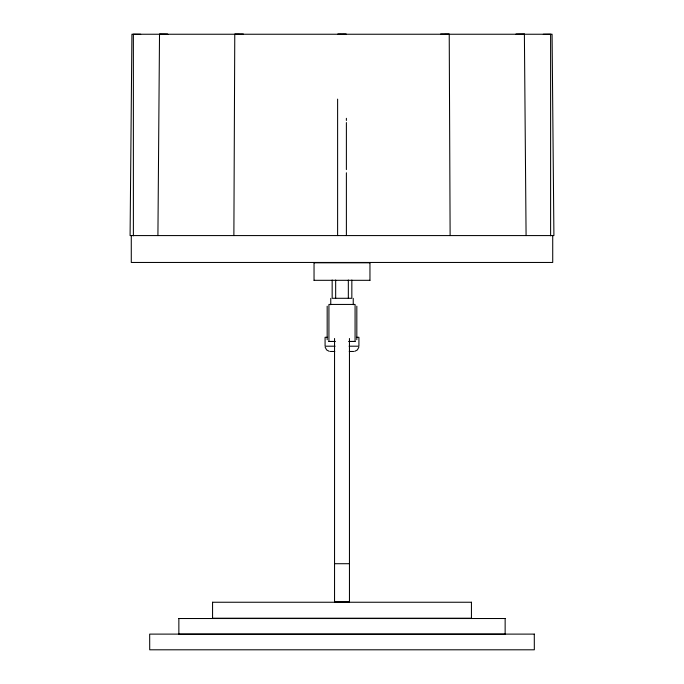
<?xml version="1.0" encoding="UTF-8"?>
<svg xmlns="http://www.w3.org/2000/svg" width="684" height="684" viewBox="0 0 684 684"><rect width="100%" height="100%" fill="white"/><g stroke="black" fill="none" stroke-linecap="round" stroke-linejoin="round"><path stroke-width="1.03" d="M236.63 34.2L234.774 34.217L233.877 235.578M157.918 235.578L159.517 34.2L167.674 34.277M358.835 347.233L357.373 349.934L354.722 351.354M442.317 34.277L440.462 34.26L449.226 34.226L450.123 235.578M520.336 34.26L524.508 34.209L515.787 34.277L519.926 34.226M159.526 34.2L163.664 34.26M543.301 34.277L552.074 34.2L553.912 235.578L130.088 235.578L131.927 34.2L140.699 34.277M167.854 34.277L164.075 34.226M444.643 34.277L442.651 34.277M445.045 34.209L446.686 34.2M241.683 34.277L243.538 34.26L234.817 34.226M341.607 34.2L337.631 34.243L346.386 34.243L342.393 34.2M241.349 34.277L239.357 34.277M314.059 262.81L369.941 262.81M314.059 280.312L369.941 280.312M327.388 337.28L325.08 337.28L325.08 346.198L335.083 346.198M356.612 337.28L358.92 337.28L358.92 346.198L349.079 346.198M328.927 341.47L335.203 341.47L328.927 341.487L328.927 304.44L355.073 304.44L355.073 341.436L348.797 341.487L355.073 341.47M330.329 351.465L334.784 351.465M349.216 351.465L353.671 351.465M334.544 563.71L349.456 563.71M212.493 602.245L471.507 602.245M212.493 618.216L471.507 618.216M178.832 618.516L505.168 618.516M178.832 634.205L505.168 634.205M447.37 34.2L449.226 34.217M237.314 34.2L238.955 34.209M524.389 34.2L526.082 235.578M329.278 351.354L326.627 349.934L325.165 347.233M552.723 235.578L552.723 262.459L131.285 262.459L131.277 235.578M550.611 235.8L550.611 34.243L133.371 34.243L133.389 235.8M505.143 618.516L505.143 634.205M471.438 602.245L471.438 618.216M369.958 262.81L369.958 280.312M356.826 306.193L356.826 339.683M353.243 298.361L353.243 304.731M351.841 280.012L351.841 298.292L332.159 298.292L332.159 280.012M349.456 338.494L349.456 601.8L334.544 601.8L334.544 338.494M348.336 280.012L348.336 298.292M346.386 118.315L346.386 120.444M346.386 122.581L346.386 169.581M346.386 172.787L346.386 235.578M337.614 99.12L337.614 235.578M335.664 280.012L335.664 298.292M330.757 298.361L330.757 304.731M327.174 306.193L327.174 339.683M314.041 262.81L314.041 280.312M212.562 602.245L212.562 618.216M178.857 618.516L178.857 634.205M534.324 634.111L149.676 634.111L149.71 649.8L534.324 649.8L534.289 634.111"/></g></svg>
